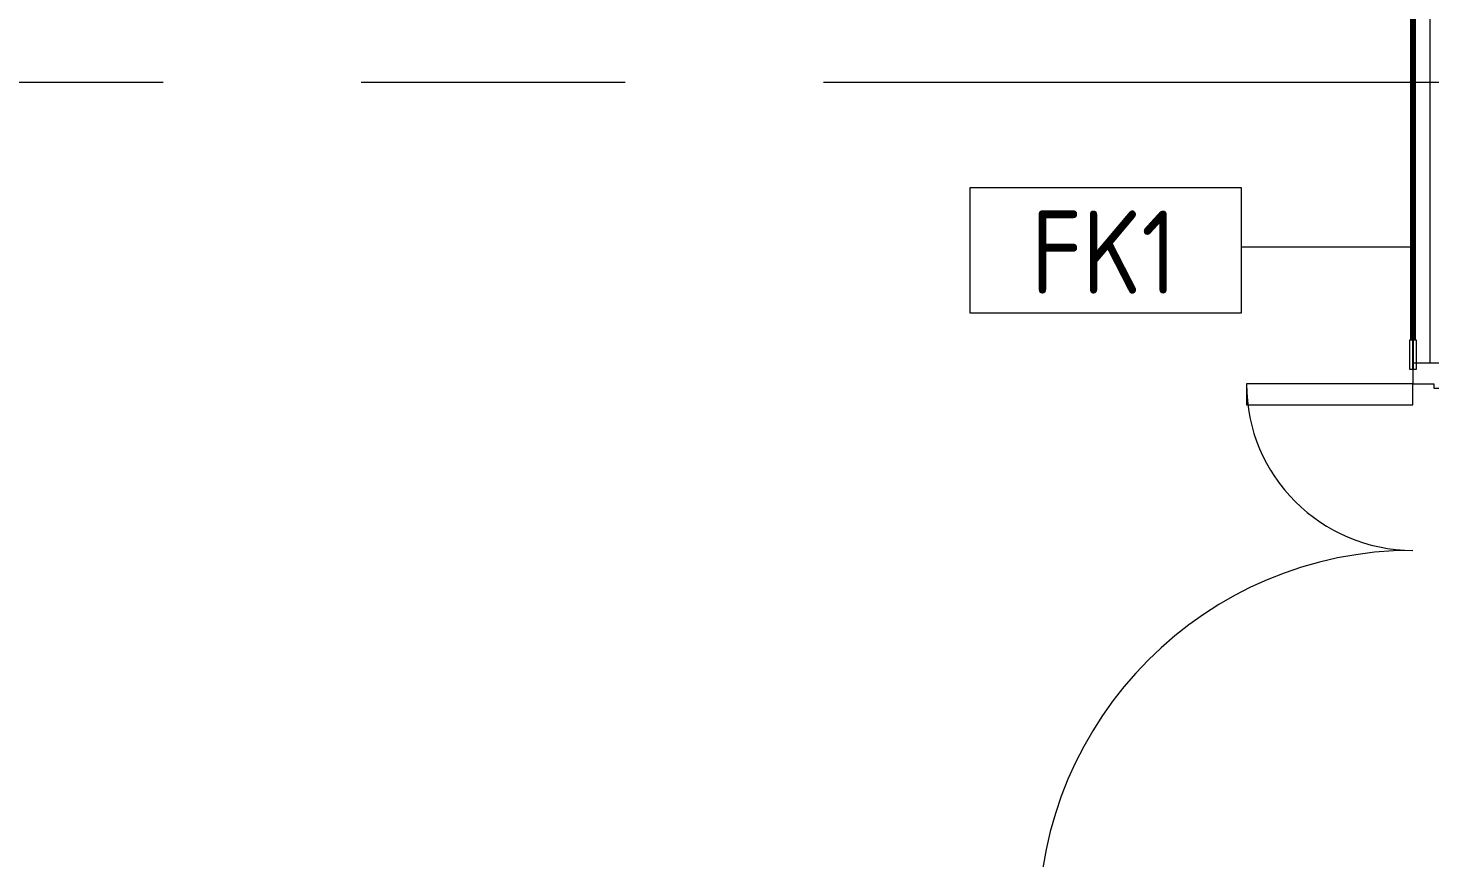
# Model space of a CAD drawing. Header units: millimetres. Extents: x 81711 to 274967, y -8553 to 29000.
# Drawn here: x 115960 to 119330, y 1736 to 3730 of the extents above; entities that cross this region are included whole.
import ezdxf

# ---------------------------------------------------------------- set-up
doc = ezdxf.new("R2010")
doc.units = ezdxf.units.MM
doc.linetypes.add('Осевая', pattern=[3175, 635, -476.25, 1587.5, -476.25])
for name, color, linetype, lineweight in [('A-DOOR', 7, 'Continuous', 9), ('A-DOOR-1', 7, 'Continuous', 13), ('A-DOOR-FRAM', 7, 'Continuous', 13), ('A-WALL', 7, 'Continuous', 9), ('A-WALL-IDEN', 7, 'Continuous', 9), ('Оси-2', 7, 'Осевая', 9)]:
    doc.layers.add(name, color=color, linetype=linetype, lineweight=lineweight)
doc.layers.add('A-WALL-2', color=7, linetype='Continuous', lineweight=9, true_color=0xff80c0)
doc.layers.add('I-WALL-8', color=7, linetype='Continuous', lineweight=80, true_color=0xff80c0)
doc.styles.add('GOST Common', font='GOST_Common.ttf', dxfattribs={"width": 0.9, "height": 200})

# ---------------------------------------------------------------- blocks, each defined once
blk = doc.blocks.new('110_Дверь_СКБ_2Ст - Д-5_п__в составе перегородки _не входит в спец__-32680960-План отделки стен 1 этажа в осях 23_1-33')
at = {"layer": 'A-DOOR'}
for centre, radius, start, end in [((-637.5, 0.5), 900, 0, 90), ((662.5, 0.5), 400, 90, 180)]:
    blk.add_arc(centre, radius, start, end, dxfattribs=at)
at = {"layer": 'A-DOOR-1'}
for p, q in [((-637.5, 900.5), (-637.5, 0.5)), ((-587.5, 900.5), (-637.5, 900.5)), ((-587.5, 0.5), (-587.5, 900.5)), ((662.5, 400.5), (612.5, 400.5)), ((612.5, 400.5), (612.5, 0.5)), ((662.5, 0.5), (662.5, 400.5)), ((-637.5, 0.5), (-587.5, 0.5)), ((612.5, 0.5), (662.5, 0.5))]:
    blk.add_line(p, q, dxfattribs=at)
at = {"layer": 'A-DOOR-FRAM'}
for p, q in [((-672.5, 8.5), (-742.5, 8.5)), ((-742.5, 8.5), (-742.5, 0.5)), ((-742.5, 0.5), (-672.5, 0.5)), ((-637.5, 0.5), (-687.5, 0.5)), ((-687.5, 0.5), (-687.5, -79.5)), ((-672.5, 0.5), (-687.5, 0.5)), ((-687.5, 0.5), (-687.5, -0.5)), ((-672.5, 0.5), (-672.5, 8.5)), ((-672.5, -0.5), (-672.5, 0.5)), ((-637.5, -49.5), (-637.5, 0.5)), ((662.5, 0.5), (662.5, -49.5)), ((712.5, 0.5), (662.5, 0.5)), ((767.5, 8.5), (697.5, 8.5)), ((697.5, 8.5), (697.5, 0.5)), ((712.5, 0.5), (697.5, 0.5)), ((697.5, 0.5), (697.5, -0.5)), ((697.5, 0.5), (767.5, 0.5)), ((712.5, -79.5), (712.5, 0.5)), ((712.5, -0.5), (712.5, 0.5)), ((767.5, 0.5), (767.5, 8.5)), ((-672.5, -0.5), (-742.5, -0.5)), ((-742.5, -0.5), (-742.5, -8.5)), ((-742.5, -8.5), (-672.5, -8.5)), ((-687.5, -0.5), (-672.5, -0.5)), ((-672.5, -8.5), (-672.5, -0.5)), ((697.5, -0.5), (712.5, -0.5)), ((767.5, -0.5), (697.5, -0.5)), ((697.5, -0.5), (697.5, -8.5)), ((697.5, -8.5), (767.5, -8.5)), ((767.5, -8.5), (767.5, -0.5)), ((-627.5, -49.5), (-637.5, -49.5)), ((-627.5, -79.5), (-627.5, -49.5)), ((662.5, -49.5), (652.5, -49.5)), ((652.5, -49.5), (652.5, -79.5)), ((-687.5, -79.5), (-627.5, -79.5)), ((652.5, -79.5), (712.5, -79.5))]:
    blk.add_line(p, q, dxfattribs=at)
blk = doc.blocks.new('М_стена_0001 - Типоразмер_без рамки-25382661-План отделки стен 1 этажа в осях 23_1-33')
at = {"layer": 'A-WALL-IDEN'}
for p, q in [((3.258, 1.523), (-3.273, 1.523)), ((-3.273, 1.523), (-3.273, -1.477)), ((3.258, -1.477), (3.258, 1.523)), ((-3.273, -1.477), (3.258, -1.477))]:
    blk.add_line(p, q, dxfattribs=at)

msp = doc.modelspace()

# ---------------------------------------------------------------- linework, layer by layer
at = {"layer": 'A-WALL'}
msp.add_line((119290, 5160), (119290, 2980), dxfattribs=at)
at = {"layer": 'A-WALL-2'}
msp.add_line((119330, 5179), (119330, 2925), dxfattribs=at)
at = {"layer": 'A-WALL-IDEN'}
msp.add_line((119289.5, 3203.9), (118877, 3203.9), dxfattribs=at)
at = {"layer": 'I-WALL-8'}
msp.add_line((119289, 5159), (119289, 2980), dxfattribs=at)
at = {"layer": 'Оси-2'}
msp.add_line((85010.7, 3600), (122760, 3600), dxfattribs=at)

# ---------------------------------------------------------------- block references
at = {"layer": 'A-DOOR', "rotation": 90}
msp.add_blockref('110_Дверь_СКБ_2Ст - Д-5_п__в составе перегородки _не входит в спец__-32680960-План отделки стен 1 этажа в осях 23_1-33', (119289.5, 2212.5), dxfattribs=at)
at = {"layer": 'A-WALL-IDEN', "xscale": 99.99999999999993, "yscale": 99.99999999999993, "zscale": 99.99999999999993}
msp.add_blockref('М_стена_0001 - Типоразмер_без рамки-25382661-План отделки стен 1 этажа в осях 23_1-33', (118551.2, 3193.4), dxfattribs=at)

# ---------------------------------------------------------------- texts
at = {"layer": 'A-WALL-IDEN', "insert": (118371, 3291.5), "char_height": 200, "width": 447.342, "attachment_point": 1, "style": 'GOST Common'}
msp.add_mtext('FK1', dxfattribs=at)

doc.saveas('drawing.dxf')
